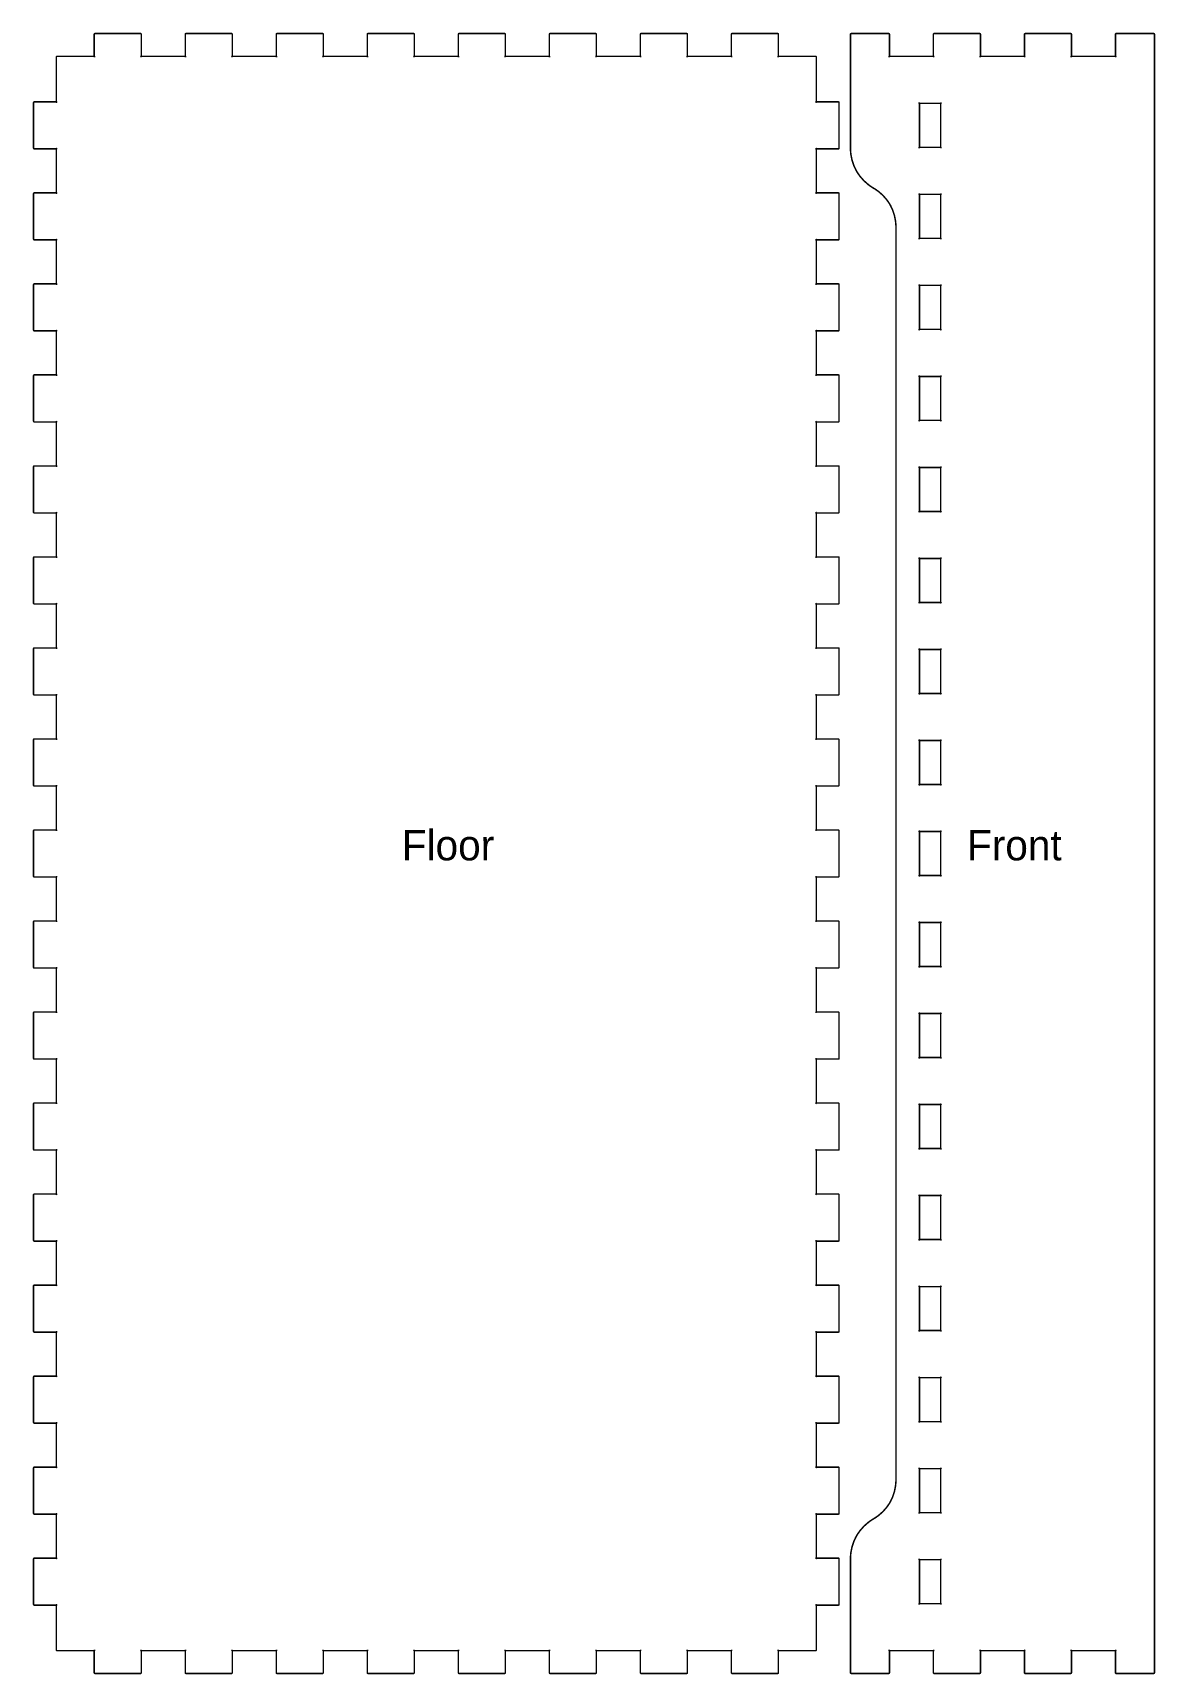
# Model space of a CAD drawing. Extents: x 10 to 778, y 10 to 238.
# Drawn here: x 225.6 to 373.6, y 21.6 to 238 of the extents above; entities that cross this region are included whole.
import ezdxf

# ---------------------------------------------------------------- set-up
doc = ezdxf.new("R2010")
doc.units = 0
doc.layers.get('0').update_dxf_attribs({"linetype": 'CONTINUOUS'})

msp = doc.modelspace()

# ---------------------------------------------------------------- linework, layer by layer
at = {"color": 0, "const_width": 0.2}
for points in [[(228.8, 24.6999), (233.7, 24.6999), (233.71, 24.6999), (233.741, 24.7151), (233.737, 24.7385), (233.714, 24.7427), (233.7, 24.711), (233.7, 24.6999), (233.7, 21.8006), (233.7, 21.784), (233.729, 21.7303), (233.782, 21.7), (233.799, 21.7), (239.799, 21.7), (239.816, 21.7), (239.869, 21.7303), (239.9, 21.784), (239.9, 21.8006), (239.9, 24.6999), (239.9, 24.711), (239.885, 24.7427), (239.861, 24.7385), (239.857, 24.7151), (239.889, 24.6999), (239.9, 24.6999), (245.7, 24.6999), (245.71, 24.6999), (245.741, 24.7151), (245.737, 24.7385), (245.714, 24.7427), (245.7, 24.711), (245.7, 24.6999), (245.7, 21.8006), (245.7, 21.784), (245.729, 21.7303), (245.783, 21.7), (245.801, 21.7), (251.801, 21.7), (251.817, 21.7), (251.871, 21.7303), (251.9, 21.784), (251.9, 21.8006), (251.9, 24.6999), (251.9, 24.711), (251.885, 24.7427), (251.863, 24.7385), (251.857, 24.7151), (251.889, 24.6999), (251.9, 24.6999), (257.7, 24.6999), (257.71, 24.6999), (257.741, 24.7151), (257.737, 24.7385), (257.714, 24.7427), (257.7, 24.711), (257.7, 24.6999), (257.7, 21.8006), (257.7, 21.784), (257.729, 21.7303), (257.783, 21.7), (257.8, 21.7), (263.801, 21.7), (263.817, 21.7), (263.871, 21.7303), (263.9, 21.784), (263.9, 21.8006), (263.9, 24.6999), (263.9, 24.711), (263.885, 24.7427), (263.863, 24.7385), (263.857, 24.7151), (263.889, 24.6999), (263.9, 24.6999), (269.7, 24.6999), (269.71, 24.6999), (269.741, 24.7151), (269.737, 24.7385), (269.714, 24.7427), (269.7, 24.711), (269.7, 24.6999), (269.7, 21.8006), (269.7, 21.784), (269.729, 21.7303), (269.781, 21.7), (269.799, 21.7), (275.801, 21.7), (275.817, 21.7), (275.871, 21.7303), (275.9, 21.784), (275.9, 21.8006), (275.9, 24.6999), (275.9, 24.711), (275.885, 24.7427), (275.863, 24.7385), (275.857, 24.7151), (275.889, 24.6999), (275.9, 24.6999), (281.7, 24.6999), (281.71, 24.6999), (281.741, 24.7151), (281.737, 24.7385), (281.714, 24.7427), (281.7, 24.711), (281.7, 24.6999), (281.7, 21.8006), (281.7, 21.784), (281.729, 21.7303), (281.783, 21.7), (281.801, 21.7), (287.801, 21.7), (287.817, 21.7), (287.871, 21.7303), (287.9, 21.784), (287.9, 21.8006), (287.9, 24.6999), (287.9, 24.711), (287.885, 24.7427), (287.862, 24.7385), (287.857, 24.7151), (287.889, 24.6999), (287.9, 24.6999), (293.7, 24.6999), (293.71, 24.6999), (293.741, 24.7151), (293.737, 24.7385), (293.714, 24.7427), (293.7, 24.711), (293.7, 24.6999), (293.7, 21.8006), (293.7, 21.784), (293.729, 21.7303), (293.783, 21.7), (293.8, 21.7), (299.8, 21.7), (299.817, 21.7), (299.871, 21.7303), (299.9, 21.784), (299.9, 21.8006), (299.9, 24.6999), (299.9, 24.711), (299.884, 24.7427), (299.863, 24.7385), (299.857, 24.7151), (299.889, 24.6999), (299.9, 24.6999), (305.7, 24.6999), (305.709, 24.6999), (305.741, 24.7151), (305.737, 24.7385), (305.714, 24.7427), (305.7, 24.711), (305.7, 24.6999), (305.7, 21.8006), (305.7, 21.784), (305.729, 21.7303), (305.782, 21.7), (305.8, 21.7), (311.801, 21.7), (311.817, 21.7), (311.871, 21.7303), (311.9, 21.784), (311.9, 21.8006), (311.9, 24.6999), (311.9, 24.711), (311.884, 24.7427), (311.863, 24.7385), (311.857, 24.7151), (311.889, 24.6999), (311.9, 24.6999), (317.7, 24.6999), (317.71, 24.6999), (317.741, 24.7151), (317.737, 24.7385), (317.713, 24.7427), (317.7, 24.711), (317.7, 24.6999), (317.7, 21.8006), (317.7, 21.784), (317.729, 21.7303), (317.783, 21.7), (317.801, 21.7), (323.8, 21.7), (323.817, 21.7), (323.871, 21.7303), (323.9, 21.784), (323.9, 21.8006), (323.9, 24.6999), (323.9, 24.711), (323.885, 24.7427), (323.862, 24.7385), (323.857, 24.7151), (323.888, 24.6999), (323.9, 24.6999), (328.8, 24.6999), (328.816, 24.6999), (328.87, 24.7303), (328.9, 24.784), (328.9, 24.8006), (328.9, 30.6999), (328.9, 30.711), (328.885, 30.7426), (328.862, 30.7385), (328.858, 30.7151), (328.889, 30.6999), (328.9, 30.6999), (331.8, 30.6999), (331.816, 30.6999), (331.87, 30.7303), (331.9, 30.784), (331.9, 30.8005), (331.9, 36.8004), (331.9, 36.8184), (331.87, 36.8709), (331.816, 36.8998), (331.8, 36.8998), (328.9, 36.8998), (328.889, 36.8998), (328.858, 36.8861), (328.862, 36.8625), (328.885, 36.8582), (328.9, 36.89), (328.9, 36.8998), (328.9, 42.6999), (328.9, 42.7108), (328.885, 42.7426), (328.862, 42.7383), (328.858, 42.715), (328.889, 42.6999), (328.9, 42.6999), (331.8, 42.6999), (331.816, 42.6999), (331.87, 42.7302), (331.9, 42.7838), (331.9, 42.8004), (331.9, 48.8005), (331.9, 48.8184), (331.87, 48.8707), (331.816, 48.8996), (331.8, 48.8996), (328.9, 48.8996), (328.889, 48.8996), (328.858, 48.8858), (328.862, 48.8625), (328.885, 48.8583), (328.9, 48.8901), (328.9, 48.8996), (328.9, 54.7), (328.9, 54.7109), (328.885, 54.7426), (328.862, 54.7384), (328.858, 54.7151), (328.889, 54.7), (328.9, 54.7), (331.8, 54.7), (331.816, 54.7), (331.87, 54.7303), (331.9, 54.7839), (331.9, 54.8005), (331.9, 60.8005), (331.9, 60.8182), (331.87, 60.8707), (331.816, 60.8997), (331.8, 60.8997), (328.9, 60.8997), (328.889, 60.8997), (328.858, 60.8859), (328.862, 60.8623), (328.885, 60.8584), (328.9, 60.8902), (328.9, 60.8997), (328.9, 66.6997), (328.9, 66.711), (328.885, 66.7424), (328.862, 66.7385), (328.858, 66.7149), (328.889, 66.6997), (328.9, 66.6997), (331.8, 66.6997), (331.816, 66.6997), (331.87, 66.73), (331.9, 66.784), (331.9, 66.8002), (331.9, 72.8003), (331.9, 72.8183), (331.87, 72.8708), (331.816, 72.8998), (331.8, 72.8998), (328.9, 72.8998), (328.889, 72.8998), (328.858, 72.8857), (328.862, 72.8624), (328.885, 72.8581), (328.9, 72.8899), (328.9, 72.8998), (328.9, 78.6998), (328.9, 78.7107), (328.885, 78.7425), (328.862, 78.7382), (328.858, 78.715), (328.889, 78.6998), (328.9, 78.6998), (331.8, 78.6998), (331.816, 78.6998), (331.87, 78.7301), (331.9, 78.7837), (331.9, 78.8003), (331.9, 84.8004), (331.9, 84.8184), (331.87, 84.8706), (331.816, 84.8995), (331.8, 84.8995), (328.9, 84.8995), (328.889, 84.8995), (328.858, 84.8857), (328.862, 84.8625), (328.885, 84.8582), (328.9, 84.89), (328.9, 84.8995), (328.9, 90.6999), (328.9, 90.7108), (328.885, 90.7426), (328.862, 90.7383), (328.858, 90.715), (328.889, 90.6999), (328.9, 90.6999), (331.8, 90.6999), (331.816, 90.6999), (331.87, 90.7302), (331.9, 90.7838), (331.9, 90.8004), (331.9, 96.8005), (331.9, 96.8181), (331.87, 96.8707), (331.816, 96.8996), (331.8, 96.8996), (328.9, 96.8996), (328.889, 96.8996), (328.858, 96.8858), (328.862, 96.8622), (328.885, 96.8583), (328.9, 96.8897), (328.9, 96.8996), (328.9, 102.7), (328.9, 102.711), (328.885, 102.742), (328.862, 102.738), (328.858, 102.715), (328.889, 102.7), (328.9, 102.7), (331.8, 102.7), (331.816, 102.7), (331.87, 102.73), (331.9, 102.784), (331.9, 102.8), (331.9, 108.8), (331.9, 108.818), (331.87, 108.87), (331.816, 108.899), (331.8, 108.899), (328.9, 108.899), (328.889, 108.899), (328.858, 108.886), (328.862, 108.862), (328.885, 108.858), (328.9, 108.89), (328.9, 108.899), (328.9, 114.7), (328.9, 114.711), (328.885, 114.742), (328.862, 114.738), (328.858, 114.715), (328.889, 114.7), (328.9, 114.7), (331.8, 114.7), (331.816, 114.7), (331.87, 114.73), (331.9, 114.784), (331.9, 114.8), (331.9, 120.8), (331.9, 120.818), (331.87, 120.872), (331.816, 120.901), (331.8, 120.901), (328.9, 120.901), (328.889, 120.901), (328.858, 120.887), (328.862, 120.863), (328.885, 120.86), (328.9, 120.891), (328.9, 120.901), (328.9, 126.699), (328.9, 126.711), (328.885, 126.742), (328.862, 126.738), (328.858, 126.715), (328.889, 126.699), (328.9, 126.699), (331.8, 126.699), (331.816, 126.699), (331.87, 126.73), (331.9, 126.784), (331.9, 126.8), (331.9, 132.8), (331.9, 132.818), (331.87, 132.871), (331.816, 132.9), (331.8, 132.9), (328.9, 132.9), (328.889, 132.9), (328.858, 132.886), (328.862, 132.862), (328.885, 132.858), (328.9, 132.89), (328.9, 132.9), (328.9, 138.7), (328.9, 138.71), (328.885, 138.742), (328.862, 138.738), (328.858, 138.715), (328.889, 138.7), (328.9, 138.7), (331.8, 138.7), (331.816, 138.7), (331.87, 138.73), (331.9, 138.783), (331.9, 138.8), (331.9, 144.8), (331.9, 144.818), (331.87, 144.87), (331.816, 144.899), (331.8, 144.899), (328.9, 144.899), (328.889, 144.899), (328.858, 144.885), (328.862, 144.862), (328.885, 144.858), (328.9, 144.89), (328.9, 144.899), (328.9, 150.7), (328.9, 150.711), (328.885, 150.742), (328.862, 150.738), (328.858, 150.715), (328.889, 150.7), (328.9, 150.7), (331.8, 150.7), (331.816, 150.7), (331.87, 150.73), (331.9, 150.784), (331.9, 150.8), (331.9, 156.8), (331.9, 156.818), (331.87, 156.872), (331.816, 156.901), (331.8, 156.901), (328.9, 156.901), (328.889, 156.901), (328.858, 156.887), (328.862, 156.863), (328.885, 156.859), (328.9, 156.891), (328.9, 156.901), (328.9, 162.699), (328.9, 162.711), (328.885, 162.742), (328.862, 162.738), (328.858, 162.715), (328.889, 162.699), (328.9, 162.699), (331.8, 162.699), (331.816, 162.699), (331.87, 162.73), (331.9, 162.784), (331.9, 162.8), (331.9, 168.8), (331.9, 168.818), (331.87, 168.872), (331.816, 168.9), (331.8, 168.9), (328.9, 168.9), (328.889, 168.9), (328.858, 168.887), (328.862, 168.863), (328.885, 168.859), (328.9, 168.891), (328.9, 168.9), (328.9, 174.701), (328.9, 174.712), (328.885, 174.744), (328.862, 174.738), (328.858, 174.716), (328.889, 174.701), (328.9, 174.701), (331.8, 174.701), (331.816, 174.701), (331.87, 174.73), (331.9, 174.783), (331.9, 174.8), (331.9, 180.8), (331.9, 180.818), (331.87, 180.87), (331.816, 180.899), (331.8, 180.899), (328.9, 180.899), (328.889, 180.899), (328.858, 180.885), (328.862, 180.862), (328.885, 180.858), (328.9, 180.89), (328.9, 180.899), (328.9, 186.7), (328.9, 186.71), (328.885, 186.742), (328.862, 186.738), (328.858, 186.715), (328.889, 186.7), (328.9, 186.7), (331.8, 186.7), (331.816, 186.7), (331.87, 186.73), (331.9, 186.783), (331.9, 186.8), (331.9, 192.8), (331.9, 192.818), (331.87, 192.872), (331.816, 192.901), (331.8, 192.901), (328.9, 192.901), (328.889, 192.901), (328.858, 192.887), (328.862, 192.863), (328.885, 192.859), (328.9, 192.891), (328.9, 192.901), (328.9, 198.699), (328.9, 198.71), (328.885, 198.742), (328.862, 198.738), (328.858, 198.714), (328.889, 198.699), (328.9, 198.699), (331.8, 198.699), (331.816, 198.699), (331.87, 198.73), (331.9, 198.783), (331.9, 198.8), (331.9, 204.8), (331.9, 204.818), (331.87, 204.871), (331.816, 204.9), (331.8, 204.9), (328.9, 204.9), (328.889, 204.9), (328.858, 204.887), (328.862, 204.863), (328.885, 204.859), (328.9, 204.891), (328.9, 204.9), (328.9, 210.701), (328.9, 210.712), (328.885, 210.743), (328.862, 210.738), (328.858, 210.716), (328.889, 210.701), (328.9, 210.701), (331.8, 210.701), (331.816, 210.701), (331.87, 210.73), (331.9, 210.783), (331.9, 210.8), (331.9, 216.8), (331.9, 216.818), (331.87, 216.872), (331.816, 216.9), (331.8, 216.9), (328.9, 216.9), (328.889, 216.9), (328.858, 216.887), (328.862, 216.863), (328.885, 216.859), (328.9, 216.891), (328.9, 216.9), (328.9, 222.7), (328.9, 222.712), (328.885, 222.743), (328.862, 222.738), (328.858, 222.716), (328.889, 222.7), (328.9, 222.7), (331.8, 222.7), (331.816, 222.7), (331.87, 222.729), (331.9, 222.783), (331.9, 222.8), (331.9, 228.8), (331.9, 228.818), (331.87, 228.872), (331.816, 228.901), (331.8, 228.901), (328.9, 228.901), (328.889, 228.901), (328.858, 228.887), (328.862, 228.863), (328.885, 228.859), (328.9, 228.891), (328.9, 228.901), (328.9, 234.8), (328.9, 234.818), (328.87, 234.871), (328.816, 234.9), (328.8, 234.9), (323.9, 234.9), (323.888, 234.9), (323.857, 234.887), (323.862, 234.863), (323.885, 234.859), (323.9, 234.891), (323.9, 234.9), (323.9, 237.8), (323.9, 237.818), (323.871, 237.871), (323.817, 237.9), (323.8, 237.9), (317.801, 237.9), (317.783, 237.9), (317.729, 237.871), (317.7, 237.818), (317.7, 237.8), (317.7, 234.9), (317.7, 234.891), (317.713, 234.859), (317.737, 234.863), (317.741, 234.887), (317.71, 234.9), (317.7, 234.9), (311.9, 234.9), (311.889, 234.9), (311.857, 234.887), (311.863, 234.863), (311.884, 234.859), (311.9, 234.891), (311.9, 234.9), (311.9, 237.8), (311.9, 237.818), (311.871, 237.871), (311.817, 237.9), (311.801, 237.9), (305.8, 237.9), (305.782, 237.9), (305.729, 237.871), (305.7, 237.818), (305.7, 237.8), (305.7, 234.9), (305.7, 234.891), (305.714, 234.859), (305.737, 234.863), (305.741, 234.887), (305.709, 234.9), (305.7, 234.9), (299.9, 234.9), (299.889, 234.9), (299.857, 234.887), (299.863, 234.863), (299.884, 234.859), (299.9, 234.891), (299.9, 234.9), (299.9, 237.8), (299.9, 237.818), (299.871, 237.871), (299.817, 237.9), (299.8, 237.9), (293.8, 237.9), (293.783, 237.9), (293.729, 237.871), (293.7, 237.818), (293.7, 237.8), (293.7, 234.9), (293.7, 234.891), (293.714, 234.859), (293.737, 234.863), (293.741, 234.887), (293.71, 234.9), (293.7, 234.9), (287.9, 234.9), (287.889, 234.9), (287.857, 234.887), (287.862, 234.863), (287.885, 234.859), (287.9, 234.891), (287.9, 234.9), (287.9, 237.8), (287.9, 237.818), (287.871, 237.871), (287.817, 237.9), (287.801, 237.9), (281.801, 237.9), (281.783, 237.9), (281.729, 237.871), (281.7, 237.818), (281.7, 237.8), (281.7, 234.9), (281.7, 234.891), (281.714, 234.859), (281.737, 234.863), (281.741, 234.887), (281.71, 234.9), (281.7, 234.9), (275.9, 234.9), (275.889, 234.9), (275.857, 234.887), (275.863, 234.863), (275.885, 234.859), (275.9, 234.891), (275.9, 234.9), (275.9, 237.8), (275.9, 237.818), (275.871, 237.871), (275.817, 237.9), (275.801, 237.9), (269.799, 237.9), (269.781, 237.9), (269.729, 237.871), (269.7, 237.818), (269.7, 237.8), (269.7, 234.9), (269.7, 234.891), (269.714, 234.859), (269.737, 234.863), (269.741, 234.887), (269.71, 234.9), (269.7, 234.9), (263.9, 234.9), (263.889, 234.9), (263.857, 234.887), (263.863, 234.863), (263.885, 234.859), (263.9, 234.891), (263.9, 234.9), (263.9, 237.8), (263.9, 237.818), (263.871, 237.871), (263.817, 237.9), (263.801, 237.9), (257.8, 237.9), (257.783, 237.9), (257.729, 237.871), (257.7, 237.818), (257.7, 237.8), (257.7, 234.9), (257.7, 234.891), (257.714, 234.859), (257.737, 234.863), (257.741, 234.887), (257.71, 234.9), (257.7, 234.9), (251.9, 234.9), (251.889, 234.9), (251.857, 234.887), (251.863, 234.863), (251.885, 234.859), (251.9, 234.891), (251.9, 234.9), (251.9, 237.8), (251.9, 237.818), (251.871, 237.871), (251.817, 237.9), (251.801, 237.9), (245.801, 237.9), (245.783, 237.9), (245.729, 237.871), (245.7, 237.818), (245.7, 237.8), (245.7, 234.9), (245.7, 234.891), (245.714, 234.859), (245.737, 234.863), (245.741, 234.887), (245.71, 234.9), (245.7, 234.9), (239.9, 234.9), (239.889, 234.9), (239.857, 234.887), (239.861, 234.863), (239.885, 234.859), (239.9, 234.891), (239.9, 234.9), (239.9, 237.8), (239.9, 237.818), (239.869, 237.871), (239.816, 237.9), (239.799, 237.9), (233.799, 237.9), (233.782, 237.9), (233.729, 237.871), (233.7, 237.818), (233.7, 237.8), (233.7, 234.9), (233.7, 234.891), (233.714, 234.859), (233.737, 234.863), (233.741, 234.887), (233.71, 234.9), (233.7, 234.9), (228.8, 234.9), (228.782, 234.9), (228.728, 234.871), (228.699, 234.818), (228.699, 234.8), (228.699, 228.901), (228.699, 228.891), (228.713, 228.859), (228.737, 228.863), (228.74, 228.887), (228.709, 228.901), (228.699, 228.901), (225.8, 228.901), (225.782, 228.901), (225.729, 228.872), (225.701, 228.818), (225.701, 228.8), (225.701, 222.8), (225.701, 222.783), (225.729, 222.729), (225.782, 222.7), (225.8, 222.7), (228.699, 222.7), (228.709, 222.7), (228.74, 222.716), (228.737, 222.738), (228.713, 222.743), (228.699, 222.712), (228.699, 222.7), (228.699, 216.9), (228.699, 216.891), (228.713, 216.859), (228.737, 216.863), (228.74, 216.887), (228.709, 216.9), (228.699, 216.9), (225.8, 216.9), (225.782, 216.9), (225.729, 216.872), (225.701, 216.818), (225.701, 216.8), (225.701, 210.8), (225.701, 210.783), (225.729, 210.73), (225.782, 210.701), (225.8, 210.701), (228.699, 210.701), (228.709, 210.701), (228.74, 210.716), (228.737, 210.738), (228.713, 210.743), (228.699, 210.712), (228.699, 210.701), (228.699, 204.9), (228.699, 204.891), (228.713, 204.859), (228.737, 204.863), (228.74, 204.887), (228.709, 204.9), (228.699, 204.9), (225.8, 204.9), (225.782, 204.9), (225.729, 204.871), (225.701, 204.818), (225.701, 204.8), (225.701, 198.8), (225.701, 198.783), (225.729, 198.73), (225.782, 198.699), (225.8, 198.699), (228.699, 198.699), (228.709, 198.699), (228.74, 198.714), (228.737, 198.738), (228.713, 198.742), (228.699, 198.71), (228.699, 198.699), (228.699, 192.901), (228.699, 192.891), (228.713, 192.859), (228.737, 192.863), (228.74, 192.887), (228.709, 192.901), (228.699, 192.901), (225.8, 192.901), (225.782, 192.901), (225.729, 192.872), (225.701, 192.818), (225.701, 192.8), (225.701, 186.8), (225.701, 186.783), (225.729, 186.73), (225.782, 186.7), (225.8, 186.7), (228.699, 186.7), (228.709, 186.7), (228.74, 186.715), (228.737, 186.738), (228.713, 186.742), (228.699, 186.71), (228.699, 186.7), (228.699, 180.899), (228.699, 180.89), (228.713, 180.858), (228.737, 180.862), (228.74, 180.885), (228.709, 180.899), (228.699, 180.899), (225.8, 180.899), (225.782, 180.899), (225.729, 180.87), (225.701, 180.818), (225.701, 180.8), (225.701, 174.8), (225.701, 174.783), (225.729, 174.73), (225.782, 174.701), (225.8, 174.701), (228.699, 174.701), (228.709, 174.701), (228.74, 174.716), (228.737, 174.738), (228.713, 174.744), (228.699, 174.712), (228.699, 174.701), (228.699, 168.9), (228.699, 168.891), (228.713, 168.859), (228.737, 168.863), (228.74, 168.887), (228.709, 168.9), (228.699, 168.9), (225.8, 168.9), (225.782, 168.9), (225.729, 168.872), (225.701, 168.818), (225.701, 168.8), (225.701, 162.8), (225.701, 162.784), (225.729, 162.73), (225.782, 162.699), (225.8, 162.699), (228.699, 162.699), (228.709, 162.699), (228.74, 162.715), (228.737, 162.738), (228.713, 162.742), (228.699, 162.711), (228.699, 162.699), (228.699, 156.901), (228.699, 156.891), (228.713, 156.859), (228.737, 156.863), (228.74, 156.887), (228.709, 156.901), (228.699, 156.901), (225.8, 156.901), (225.782, 156.901), (225.729, 156.872), (225.701, 156.818), (225.701, 156.8), (225.701, 150.8), (225.701, 150.784), (225.729, 150.73), (225.782, 150.7), (225.8, 150.7), (228.699, 150.7), (228.709, 150.7), (228.74, 150.715), (228.737, 150.738), (228.713, 150.742), (228.699, 150.711), (228.699, 150.7), (228.699, 144.899), (228.699, 144.89), (228.713, 144.858), (228.737, 144.862), (228.74, 144.885), (228.709, 144.899), (228.699, 144.899), (225.8, 144.899), (225.782, 144.899), (225.729, 144.87), (225.701, 144.818), (225.701, 144.8), (225.701, 138.8), (225.701, 138.783), (225.729, 138.73), (225.782, 138.7), (225.8, 138.7), (228.699, 138.7), (228.709, 138.7), (228.74, 138.715), (228.737, 138.738), (228.713, 138.742), (228.699, 138.71), (228.699, 138.7), (228.699, 132.9), (228.699, 132.89), (228.713, 132.858), (228.737, 132.862), (228.74, 132.886), (228.709, 132.9), (228.699, 132.9), (225.8, 132.9), (225.782, 132.9), (225.729, 132.871), (225.701, 132.818), (225.701, 132.8), (225.701, 126.8), (225.701, 126.784), (225.729, 126.73), (225.782, 126.699), (225.8, 126.699), (228.699, 126.699), (228.709, 126.699), (228.74, 126.715), (228.737, 126.738), (228.713, 126.742), (228.699, 126.711), (228.699, 126.699), (228.699, 120.901), (228.699, 120.891), (228.713, 120.86), (228.737, 120.863), (228.74, 120.887), (228.709, 120.901), (228.699, 120.901), (225.8, 120.901), (225.782, 120.901), (225.729, 120.872), (225.701, 120.818), (225.701, 120.8), (225.701, 114.8), (225.701, 114.784), (225.729, 114.73), (225.782, 114.7), (225.8, 114.7), (228.699, 114.7), (228.709, 114.7), (228.74, 114.715), (228.737, 114.738), (228.713, 114.742), (228.699, 114.711), (228.699, 114.7), (228.699, 108.899), (228.699, 108.89), (228.713, 108.858), (228.737, 108.862), (228.74, 108.886), (228.709, 108.899), (228.699, 108.899), (225.8, 108.899), (225.782, 108.899), (225.729, 108.87), (225.701, 108.818), (225.701, 108.8), (225.701, 102.8), (225.701, 102.784), (225.729, 102.73), (225.782, 102.7), (225.8, 102.7), (228.699, 102.7), (228.709, 102.7), (228.74, 102.715), (228.737, 102.738), (228.713, 102.742), (228.699, 102.711), (228.699, 102.7), (228.699, 96.8996), (228.699, 96.8897), (228.713, 96.8583), (228.737, 96.8622), (228.74, 96.8858), (228.709, 96.8996), (228.699, 96.8996), (225.8, 96.8996), (225.782, 96.8996), (225.729, 96.8707), (225.701, 96.8181), (225.701, 96.8005), (225.701, 90.8004), (225.701, 90.7838), (225.729, 90.7302), (225.782, 90.6999), (225.8, 90.6999), (228.699, 90.6999), (228.709, 90.6999), (228.74, 90.715), (228.737, 90.7383), (228.713, 90.7426), (228.699, 90.7108), (228.699, 90.6999), (228.699, 84.8995), (228.699, 84.89), (228.713, 84.8582), (228.737, 84.8625), (228.74, 84.8857), (228.709, 84.8995), (228.699, 84.8995), (225.8, 84.8995), (225.782, 84.8995), (225.729, 84.8706), (225.701, 84.8184), (225.701, 84.8004), (225.701, 78.8003), (225.701, 78.7837), (225.729, 78.7301), (225.782, 78.6998), (225.8, 78.6998), (228.699, 78.6998), (228.709, 78.6998), (228.74, 78.715), (228.737, 78.7382), (228.713, 78.7425), (228.699, 78.7107), (228.699, 78.6998), (228.699, 72.8998), (228.699, 72.8899), (228.713, 72.8581), (228.737, 72.8624), (228.74, 72.8857), (228.709, 72.8998), (228.699, 72.8998), (225.8, 72.8998), (225.782, 72.8998), (225.729, 72.8708), (225.701, 72.8183), (225.701, 72.8003), (225.701, 66.8002), (225.701, 66.784), (225.729, 66.73), (225.782, 66.6997), (225.8, 66.6997), (228.699, 66.6997), (228.709, 66.6997), (228.74, 66.7149), (228.737, 66.7385), (228.713, 66.7424), (228.699, 66.711), (228.699, 66.6997), (228.699, 60.8997), (228.699, 60.8902), (228.713, 60.8584), (228.737, 60.8623), (228.74, 60.8859), (228.709, 60.8997), (228.699, 60.8997), (225.8, 60.8997), (225.782, 60.8997), (225.729, 60.8707), (225.701, 60.8182), (225.701, 60.8005), (225.701, 54.8005), (225.701, 54.7839), (225.729, 54.7303), (225.782, 54.7), (225.8, 54.7), (228.699, 54.7), (228.709, 54.7), (228.74, 54.7151), (228.737, 54.7384), (228.713, 54.7426), (228.699, 54.7109), (228.699, 54.7), (228.699, 48.8996), (228.699, 48.8901), (228.713, 48.8583), (228.737, 48.8625), (228.74, 48.8858), (228.709, 48.8996), (228.699, 48.8996), (225.8, 48.8996), (225.782, 48.8996), (225.729, 48.8707), (225.701, 48.8184), (225.701, 48.8005), (225.701, 42.8004), (225.701, 42.7838), (225.729, 42.7302), (225.782, 42.6999), (225.8, 42.6999), (228.699, 42.6999), (228.709, 42.6999), (228.74, 42.715), (228.737, 42.7383), (228.713, 42.7426), (228.699, 42.7108), (228.699, 42.6999), (228.699, 36.8998), (228.699, 36.89), (228.713, 36.8582), (228.737, 36.8625), (228.74, 36.8861), (228.709, 36.8998), (228.699, 36.8998), (225.8, 36.8998), (225.782, 36.8998), (225.729, 36.8709), (225.701, 36.8184), (225.701, 36.8004), (225.701, 30.8005), (225.701, 30.784), (225.729, 30.7303), (225.782, 30.6999), (225.8, 30.6999), (228.699, 30.6999), (228.709, 30.6999), (228.74, 30.7151), (228.737, 30.7385), (228.713, 30.7426), (228.699, 30.711), (228.699, 30.6999), (228.699, 24.8006), (228.699, 24.784), (228.728, 24.7303), (228.782, 24.6999), (228.8, 24.6999)], [(333.5, 21.7), (338.439, 21.7), (338.456, 21.7), (338.51, 21.7303), (338.54, 21.784), (338.54, 21.8006), (338.54, 24.6999), (338.54, 24.711), (338.525, 24.7427), (338.501, 24.7385), (338.497, 24.7151), (338.529, 24.6999), (338.54, 24.6999), (344.339, 24.6999), (344.348, 24.6999), (344.38, 24.7151), (344.376, 24.7385), (344.352, 24.7427), (344.339, 24.711), (344.339, 24.6999), (344.339, 21.8006), (344.339, 21.784), (344.368, 21.7303), (344.422, 21.7), (344.439, 21.7), (350.439, 21.7), (350.456, 21.7), (350.509, 21.7303), (350.54, 21.784), (350.54, 21.8006), (350.54, 24.6999), (350.54, 24.711), (350.525, 24.7427), (350.501, 24.7385), (350.497, 24.7151), (350.529, 24.6999), (350.54, 24.6999), (356.341, 24.6999), (356.351, 24.6999), (356.38, 24.7151), (356.376, 24.7385), (356.355, 24.7427), (356.341, 24.711), (356.341, 24.6999), (356.341, 21.8006), (356.341, 21.784), (356.369, 21.7303), (356.422, 21.7), (356.44, 21.7), (362.44, 21.7), (362.454, 21.7), (362.511, 21.7303), (362.539, 21.784), (362.539, 21.8006), (362.539, 24.6999), (362.539, 24.711), (362.525, 24.7427), (362.5, 24.7385), (362.497, 24.7151), (362.529, 24.6999), (362.539, 24.6999), (368.339, 24.6999), (368.349, 24.6999), (368.381, 24.7151), (368.378, 24.7385), (368.353, 24.7427), (368.339, 24.711), (368.339, 24.6999), (368.339, 21.8006), (368.339, 21.784), (368.371, 21.7303), (368.42, 21.7), (368.438, 21.7), (373.376, 21.7), (373.394, 21.7), (373.447, 21.7303), (373.479, 21.784), (373.479, 21.8006), (373.479, 24.8006), (373.479, 234.8), (373.479, 237.8), (373.479, 237.818), (373.447, 237.871), (373.394, 237.9), (373.376, 237.9), (368.438, 237.9), (368.42, 237.9), (368.371, 237.871), (368.339, 237.818), (368.339, 237.8), (368.339, 234.9), (368.339, 234.891), (368.353, 234.859), (368.378, 234.863), (368.381, 234.887), (368.349, 234.9), (368.339, 234.9), (362.539, 234.9), (362.529, 234.9), (362.497, 234.887), (362.5, 234.863), (362.525, 234.859), (362.539, 234.891), (362.539, 234.9), (362.539, 237.8), (362.539, 237.818), (362.511, 237.871), (362.454, 237.9), (362.44, 237.9), (356.44, 237.9), (356.422, 237.9), (356.369, 237.871), (356.341, 237.818), (356.341, 237.8), (356.341, 234.9), (356.341, 234.891), (356.355, 234.859), (356.376, 234.863), (356.38, 234.887), (356.351, 234.9), (356.341, 234.9), (350.54, 234.9), (350.529, 234.9), (350.497, 234.887), (350.501, 234.863), (350.525, 234.859), (350.54, 234.891), (350.54, 234.9), (350.54, 237.8), (350.54, 237.818), (350.509, 237.871), (350.456, 237.9), (350.439, 237.9), (344.439, 237.9), (344.422, 237.9), (344.368, 237.871), (344.339, 237.818), (344.339, 237.8), (344.339, 234.9), (344.339, 234.891), (344.352, 234.859), (344.376, 234.863), (344.38, 234.887), (344.348, 234.9), (344.339, 234.9), (338.54, 234.9), (338.529, 234.9), (338.497, 234.887), (338.501, 234.863), (338.525, 234.859), (338.54, 234.891), (338.54, 234.9), (338.54, 237.8), (338.54, 237.818), (338.51, 237.871), (338.456, 237.9), (338.439, 237.9), (333.5, 237.9), (333.483, 237.9), (333.429, 237.871), (333.4, 237.818), (333.4, 237.8), (333.4, 234.8), (333.4, 222.8), (333.4, 222.601), (333.452, 222.003), (333.608, 221.222), (333.863, 220.468), (334.117, 219.924), (334.217, 219.75), (334.316, 219.578), (334.661, 219.086), (335.187, 218.487), (335.785, 217.962), (336.277, 217.617), (336.451, 217.516), (336.617, 217.422), (337.093, 217.088), (337.672, 216.581), (338.179, 216.002), (338.514, 215.526), (338.61, 215.358), (338.705, 215.192), (338.951, 214.665), (339.199, 213.935), (339.349, 213.18), (339.4, 212.601), (339.4, 212.408), (339.4, 47.1921), (339.4, 47.0006), (339.349, 46.422), (339.199, 45.6653), (338.951, 44.9365), (338.705, 44.4101), (338.61, 44.2419), (338.514, 44.0754), (338.179, 43.5998), (337.672, 43.0209), (337.093, 42.5125), (336.617, 42.1792), (336.451, 42.0825), (336.277, 41.9834), (335.785, 41.6387), (335.187, 41.1138), (334.661, 40.5158), (334.316, 40.0237), (334.217, 39.8501), (334.117, 39.678), (333.863, 39.1336), (333.608, 38.3798), (333.452, 37.5984), (333.4, 37.0004), (333.4, 36.8004), (333.4, 24.8006), (333.4, 21.8006), (333.4, 21.784), (333.429, 21.7303), (333.483, 21.7), (333.5, 21.7)]]:
    msp.add_lwpolyline(points, close=True, dxfattribs=at)
at = {"color": 5, "const_width": 0.2}
for points in [[(342.5, 225.8), (342.5, 228.699), (342.5, 228.71), (342.485, 228.742), (342.462, 228.738), (342.458, 228.714), (342.489, 228.699), (342.5, 228.699), (345.301, 228.699), (345.31, 228.699), (345.342, 228.714), (345.338, 228.738), (345.314, 228.742), (345.301, 228.71), (345.301, 228.699), (345.301, 222.901), (345.301, 222.891), (345.314, 222.859), (345.338, 222.863), (345.342, 222.887), (345.31, 222.901), (345.301, 222.901), (342.5, 222.901), (342.489, 222.901), (342.458, 222.887), (342.462, 222.863), (342.485, 222.859), (342.5, 222.891), (342.5, 222.901), (342.5, 225.8)], [(342.5, 213.8), (342.5, 216.701), (342.5, 216.712), (342.485, 216.743), (342.462, 216.738), (342.458, 216.716), (342.489, 216.701), (342.5, 216.701), (345.301, 216.701), (345.31, 216.701), (345.342, 216.716), (345.338, 216.738), (345.314, 216.743), (345.301, 216.712), (345.301, 216.701), (345.301, 210.9), (345.301, 210.891), (345.314, 210.859), (345.338, 210.863), (345.342, 210.887), (345.31, 210.9), (345.301, 210.9), (342.5, 210.9), (342.489, 210.9), (342.458, 210.887), (342.462, 210.863), (342.485, 210.859), (342.5, 210.891), (342.5, 210.9), (342.5, 213.8)], [(342.5, 201.8), (342.5, 204.701), (342.5, 204.712), (342.485, 204.743), (342.462, 204.738), (342.458, 204.716), (342.489, 204.701), (342.5, 204.701), (345.301, 204.701), (345.31, 204.701), (345.342, 204.716), (345.338, 204.738), (345.314, 204.743), (345.301, 204.712), (345.301, 204.701), (345.301, 198.901), (345.301, 198.891), (345.314, 198.859), (345.338, 198.863), (345.342, 198.887), (345.31, 198.901), (345.301, 198.901), (342.5, 198.901), (342.489, 198.901), (342.458, 198.887), (342.462, 198.863), (342.485, 198.859), (342.5, 198.891), (342.5, 198.901), (342.5, 201.8)], [(342.5, 189.8), (342.5, 192.699), (342.5, 192.711), (342.485, 192.742), (342.462, 192.738), (342.458, 192.714), (342.489, 192.699), (342.5, 192.699), (345.301, 192.699), (345.31, 192.699), (345.342, 192.714), (345.338, 192.738), (345.314, 192.742), (345.301, 192.711), (345.301, 192.699), (345.301, 186.901), (345.301, 186.891), (345.314, 186.859), (345.338, 186.863), (345.342, 186.887), (345.31, 186.901), (345.301, 186.901), (342.5, 186.901), (342.489, 186.901), (342.458, 186.887), (342.462, 186.863), (342.485, 186.859), (342.5, 186.891), (342.5, 186.901), (342.5, 189.8)], [(342.5, 177.8), (342.5, 180.699), (342.5, 180.71), (342.485, 180.742), (342.462, 180.738), (342.458, 180.715), (342.489, 180.699), (342.5, 180.699), (345.301, 180.699), (345.31, 180.699), (345.342, 180.715), (345.338, 180.738), (345.314, 180.742), (345.301, 180.71), (345.301, 180.699), (345.301, 174.901), (345.301, 174.891), (345.314, 174.859), (345.338, 174.863), (345.342, 174.887), (345.31, 174.901), (345.301, 174.901), (342.5, 174.901), (342.489, 174.901), (342.458, 174.887), (342.462, 174.863), (342.485, 174.859), (342.5, 174.891), (342.5, 174.901), (342.5, 177.8)], [(342.5, 165.8), (342.5, 168.699), (342.5, 168.71), (342.485, 168.742), (342.462, 168.738), (342.458, 168.715), (342.489, 168.699), (342.5, 168.699), (345.301, 168.699), (345.31, 168.699), (345.342, 168.715), (345.338, 168.738), (345.314, 168.742), (345.301, 168.71), (345.301, 168.699), (345.301, 162.901), (345.301, 162.891), (345.314, 162.859), (345.338, 162.863), (345.342, 162.887), (345.31, 162.901), (345.301, 162.901), (342.5, 162.901), (342.489, 162.901), (342.458, 162.887), (342.462, 162.863), (342.485, 162.859), (342.5, 162.891), (342.5, 162.901), (342.5, 165.8)], [(342.5, 153.8), (342.5, 156.7), (342.5, 156.711), (342.485, 156.742), (342.462, 156.738), (342.458, 156.714), (342.489, 156.7), (342.5, 156.7), (345.301, 156.7), (345.31, 156.7), (345.342, 156.714), (345.338, 156.738), (345.314, 156.742), (345.301, 156.711), (345.301, 156.7), (345.301, 150.899), (345.301, 150.89), (345.314, 150.858), (345.338, 150.862), (345.342, 150.886), (345.31, 150.899), (345.301, 150.899), (342.5, 150.899), (342.489, 150.899), (342.458, 150.886), (342.462, 150.862), (342.485, 150.858), (342.5, 150.89), (342.5, 150.899), (342.5, 153.8)], [(342.5, 141.8), (342.5, 144.7), (342.5, 144.711), (342.485, 144.742), (342.462, 144.738), (342.458, 144.715), (342.489, 144.7), (342.5, 144.7), (345.301, 144.7), (345.31, 144.7), (345.342, 144.715), (345.338, 144.738), (345.314, 144.742), (345.301, 144.711), (345.301, 144.7), (345.301, 138.899), (345.301, 138.89), (345.314, 138.858), (345.338, 138.862), (345.342, 138.885), (345.31, 138.899), (345.301, 138.899), (342.5, 138.899), (342.489, 138.899), (342.458, 138.885), (342.462, 138.862), (342.485, 138.858), (342.5, 138.89), (342.5, 138.899), (342.5, 141.8)], [(342.5, 129.8), (342.5, 132.699), (342.5, 132.711), (342.485, 132.742), (342.462, 132.738), (342.458, 132.715), (342.489, 132.699), (342.5, 132.699), (345.301, 132.699), (345.31, 132.699), (345.342, 132.715), (345.338, 132.738), (345.314, 132.742), (345.301, 132.711), (345.301, 132.699), (345.301, 126.901), (345.301, 126.891), (345.314, 126.86), (345.338, 126.863), (345.342, 126.887), (345.31, 126.901), (345.301, 126.901), (342.5, 126.901), (342.489, 126.901), (342.458, 126.887), (342.462, 126.863), (342.485, 126.86), (342.5, 126.891), (342.5, 126.901), (342.5, 129.8)], [(342.5, 117.8), (342.5, 120.7), (342.5, 120.711), (342.485, 120.742), (342.462, 120.738), (342.458, 120.715), (342.489, 120.7), (342.5, 120.7), (345.301, 120.7), (345.31, 120.7), (345.342, 120.715), (345.338, 120.738), (345.314, 120.742), (345.301, 120.711), (345.301, 120.7), (345.301, 114.899), (345.301, 114.89), (345.314, 114.858), (345.338, 114.862), (345.342, 114.886), (345.31, 114.899), (345.301, 114.899), (342.5, 114.899), (342.489, 114.899), (342.458, 114.886), (342.462, 114.862), (342.485, 114.858), (342.5, 114.89), (342.5, 114.899), (342.5, 117.8)], [(342.5, 105.8), (342.5, 108.7), (342.5, 108.711), (342.485, 108.742), (342.462, 108.738), (342.458, 108.715), (342.489, 108.7), (342.5, 108.7), (345.301, 108.7), (345.31, 108.7), (345.342, 108.715), (345.338, 108.738), (345.314, 108.742), (345.301, 108.711), (345.301, 108.7), (345.301, 102.9), (345.301, 102.89), (345.314, 102.858), (345.338, 102.862), (345.342, 102.886), (345.31, 102.9), (345.301, 102.9), (342.5, 102.9), (342.489, 102.9), (342.458, 102.886), (342.462, 102.862), (342.485, 102.858), (342.5, 102.89), (342.5, 102.9), (342.5, 105.8)], [(342.5, 93.8004), (342.5, 96.6996), (342.5, 96.7109), (342.485, 96.7423), (342.462, 96.7384), (342.458, 96.7147), (342.489, 96.6996), (342.5, 96.6996), (345.301, 96.6996), (345.31, 96.6996), (345.342, 96.7147), (345.338, 96.7384), (345.314, 96.7423), (345.301, 96.7109), (345.301, 96.6996), (345.301, 90.8995), (345.301, 90.89), (345.314, 90.8583), (345.338, 90.8625), (345.342, 90.8858), (345.31, 90.8995), (345.301, 90.8995), (342.5, 90.8995), (342.489, 90.8995), (342.458, 90.8858), (342.462, 90.8625), (342.485, 90.8583), (342.5, 90.89), (342.5, 90.8995), (342.5, 93.8004)], [(342.5, 81.8003), (342.5, 84.6998), (342.5, 84.7108), (342.485, 84.7425), (342.462, 84.7383), (342.458, 84.715), (342.489, 84.6998), (342.5, 84.6998), (345.301, 84.6998), (345.31, 84.6998), (345.342, 84.715), (345.338, 84.7383), (345.314, 84.7425), (345.301, 84.7108), (345.301, 84.6998), (345.301, 78.8995), (345.301, 78.8899), (345.314, 78.8582), (345.338, 78.8624), (345.342, 78.8857), (345.31, 78.8995), (345.301, 78.8995), (342.5, 78.8995), (342.489, 78.8995), (342.458, 78.8857), (342.462, 78.8624), (342.485, 78.8582), (342.5, 78.8899), (342.5, 78.8995), (342.5, 81.8003)], [(342.5, 69.8003), (342.5, 72.6997), (342.5, 72.7107), (342.485, 72.7424), (342.462, 72.7385), (342.458, 72.7149), (342.489, 72.6997), (342.5, 72.6997), (345.301, 72.6997), (345.31, 72.6997), (345.342, 72.7149), (345.338, 72.7385), (345.314, 72.7424), (345.301, 72.7107), (345.301, 72.6997), (345.301, 66.8997), (345.301, 66.8898), (345.314, 66.8584), (345.338, 66.8623), (345.342, 66.886), (345.31, 66.8997), (345.301, 66.8997), (342.5, 66.8997), (342.489, 66.8997), (342.458, 66.886), (342.462, 66.8623), (342.485, 66.8584), (342.5, 66.8898), (342.5, 66.8997), (342.5, 69.8003)], [(342.5, 57.8005), (342.5, 60.7), (342.5, 60.7109), (342.485, 60.7427), (342.462, 60.7385), (342.458, 60.7148), (342.489, 60.7), (342.5, 60.7), (345.301, 60.7), (345.31, 60.7), (345.342, 60.7148), (345.338, 60.7385), (345.314, 60.7427), (345.301, 60.7109), (345.301, 60.7), (345.301, 54.8996), (345.301, 54.8901), (345.314, 54.8584), (345.338, 54.8626), (345.342, 54.8859), (345.31, 54.8996), (345.301, 54.8996), (342.5, 54.8996), (342.489, 54.8996), (342.458, 54.8859), (342.462, 54.8626), (342.485, 54.8584), (342.5, 54.8901), (342.5, 54.8996), (342.5, 57.8005)], [(342.5, 45.8004), (342.5, 48.6999), (342.5, 48.7109), (342.485, 48.7426), (342.462, 48.7384), (342.458, 48.7151), (342.489, 48.6999), (342.5, 48.6999), (345.301, 48.6999), (345.31, 48.6999), (345.342, 48.7151), (345.338, 48.7384), (345.314, 48.7426), (345.301, 48.7109), (345.301, 48.6999), (345.301, 42.8995), (345.301, 42.89), (345.314, 42.8583), (345.338, 42.8625), (345.342, 42.8858), (345.31, 42.8995), (345.301, 42.8995), (342.5, 42.8995), (342.489, 42.8995), (342.458, 42.8858), (342.462, 42.8625), (342.485, 42.8583), (342.5, 42.89), (342.5, 42.8995), (342.5, 45.8004)], [(342.5, 33.8005), (342.5, 36.6998), (342.5, 36.7111), (342.485, 36.7425), (342.462, 36.7386), (342.458, 36.715), (342.489, 36.6998), (342.5, 36.6998), (345.301, 36.6998), (345.31, 36.6998), (345.342, 36.715), (345.338, 36.7386), (345.314, 36.7425), (345.301, 36.7111), (345.301, 36.6998), (345.301, 30.8997), (345.301, 30.8901), (345.314, 30.8584), (345.338, 30.8626), (345.342, 30.886), (345.31, 30.8997), (345.301, 30.8997), (342.5, 30.8997), (342.489, 30.8997), (342.458, 30.886), (342.462, 30.8626), (342.485, 30.8584), (342.5, 30.8901), (342.5, 30.8997), (342.5, 33.8005)]]:
    msp.add_lwpolyline(points, close=True, dxfattribs=at)

# ---------------------------------------------------------------- texts
at = {"color": 1}
for s, p in [('Floor', (274.245, 128.896)), ('Front', (348.772, 128.896))]:
    msp.add_text(s, height=4.0005, dxfattribs=at).set_placement(p)

doc.saveas('drawing.dxf')
